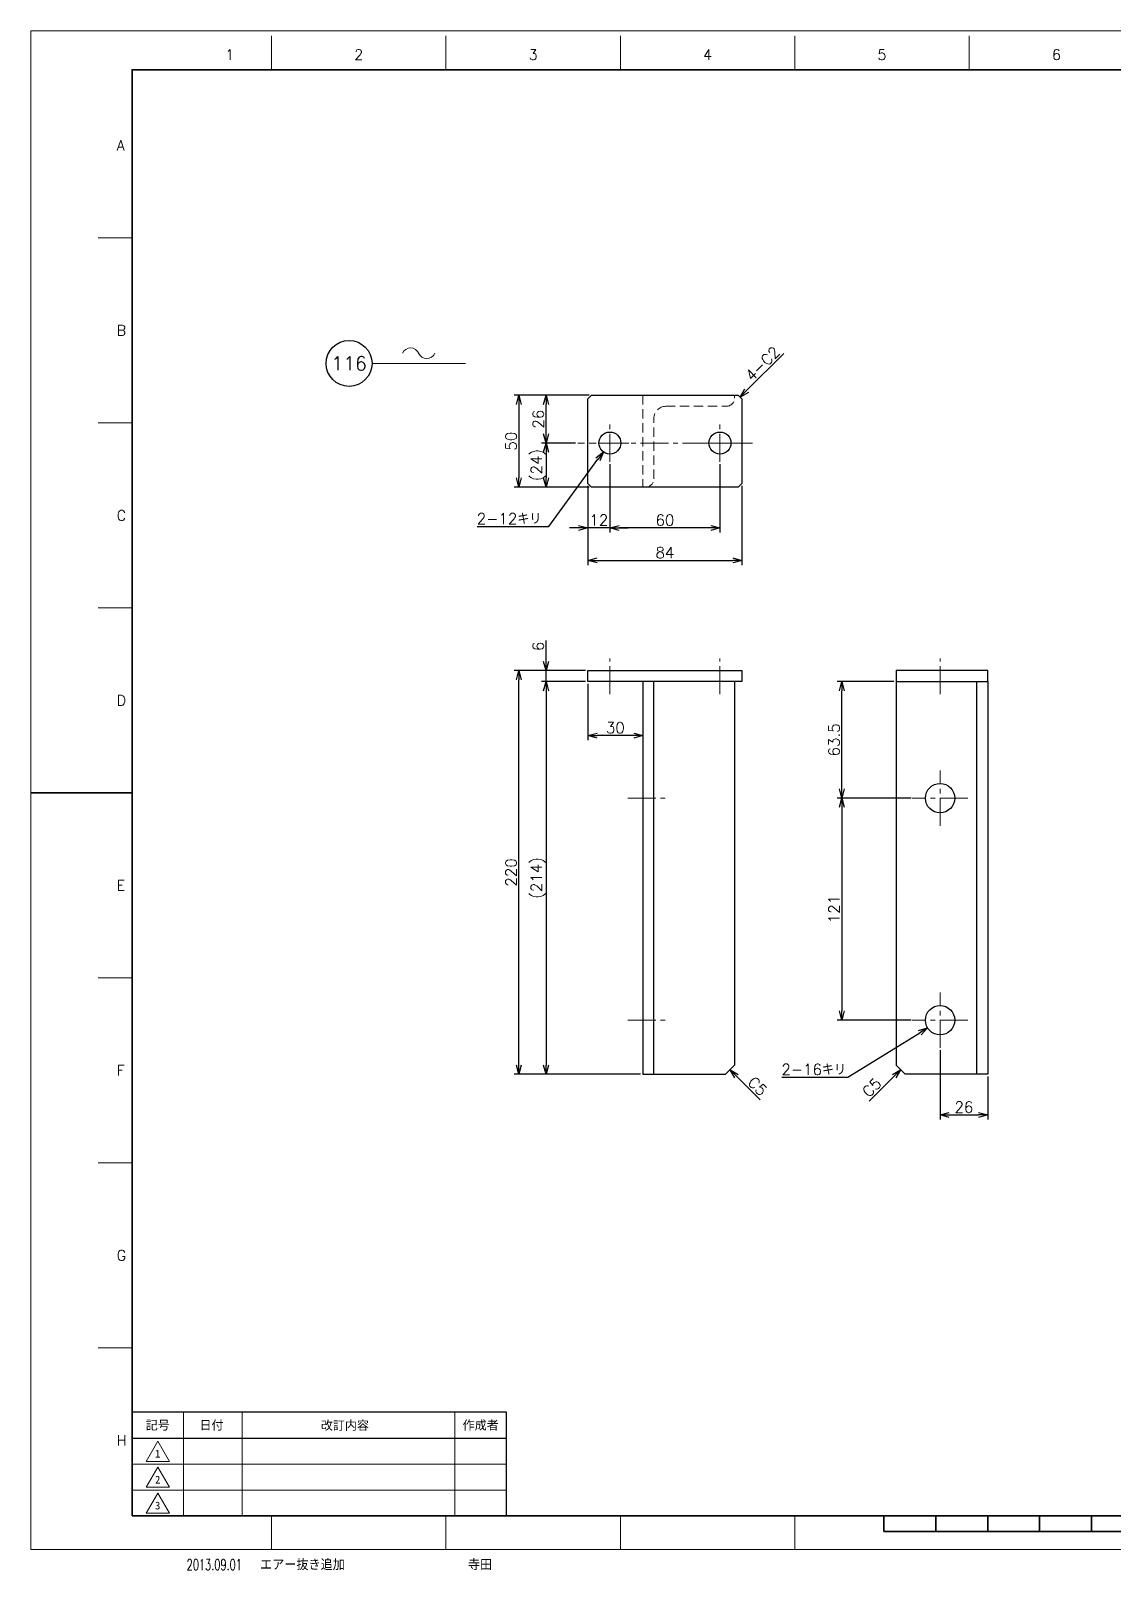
# Model space of a CAD drawing. Header units: millimetres. Extents: x 0 to 1176, y -11 to 828.
# Drawn here: x 0 to 590, y -11 to 828 of the extents above; entities that cross this region are included whole.
import ezdxf
from ezdxf import colors
from ezdxf.entities.mleader import LeaderData, LeaderLine
from ezdxf.enums import TextEntityAlignment as Align
from ezdxf.math import Vec2, Vec3

# ---------------------------------------------------------------- set-up
doc = ezdxf.new("R2010")
doc.units = ezdxf.units.MM
doc.header["$LTSCALE"] = 0.8
doc.header["$PDMODE"] = 99
doc.header["$PDSIZE"] = 1
doc.linetypes.add('CENTER2', pattern=[28.575, 19.05, -3.175, 3.175, -3.175])
doc.linetypes.add('HIDDEN', pattern=[9.525, 6.35, -3.175])
for name, color, linetype, lineweight in [('04_HIDDEN', 2, 'HIDDEN', 13), ('05_CENTER', 4, 'CENTER2', 13), ('08_DIM', 3, 'Continuous', 13), ('90_FRAME', 5, 'Continuous', 35)]:
    doc.layers.add(name, color=color, linetype=linetype, lineweight=lineweight)
doc.layers.add('91_BLANK', color=5, linetype='Continuous', lineweight=0, plot=False)
doc.styles.add('KSS_TXT', font='txt.shx', dxfattribs={"bigfont": 'extfont2.shx'})
doc.styles.add('MS_G', font='MS Gothic.ttf')
doc.styles.get("Standard").update_dxf_attribs({"font": 'txt.shx', "bigfont": 'extfont2.shx'})
doc.styles.add('表題用', font='MS PGothic.ttf')
doc.dimstyles.new('KSS_DIM', dxfattribs={"dimscale": 2, "dimtxt": 3, "dimasz": 2.5, "dimexe": 1.25, "dimexo": 0.625, "dimtad": 1, "dimdsep": 46, "dimtxsty": 'KSS_TXT', "dimblk": 'OPEN30', "dimcen": 0, "dimazin": 2, "dimtfac": 0.75, "dimtmove": 0, "dimatfit": 3, "dimldrblk": 'OPEN30', "dimfxl": 1.25, "dimtolj": 1, "dimarcsym": 0})
doc.dimstyles.new('KSS_DIM$3', dxfattribs={"dimscale": 2, "dimtxt": 3, "dimasz": 2.5, "dimexe": 1.25, "dimexo": 0.625, "dimtad": 1, "dimtih": 1, "dimtoh": 1, "dimdsep": 46, "dimtxsty": 'KSS_TXT', "dimblk": 'OPEN30', "dimcen": 0, "dimazin": 2, "dimtfac": 0.75, "dimtofl": 0, "dimtmove": 0, "dimatfit": 3, "dimldrblk": 'OPEN30', "dimfxl": 1.25, "dimtolj": 1, "dimarcsym": 0})

# ---------------------------------------------------------------- blocks, each defined once
blk = doc.blocks.new('A$C6E312E5A_1_1')
at = {"color": 0}
for p, q in [((0, 0), (0, -50)), ((0, 0), (50, 0)), ((50, -1.5), (50, 0)), ((12.5, -6), (45.5, -6)), ((6, -45.5), (6, -12.5)), ((1.5, -50), (0, -50))]:
    blk.add_line(p, q, dxfattribs=at)
for centre, radius, start, end in [((12.5, -12.5), 6.5, 90, 180), ((45.5, -1.5), 4.5, 270, 0), ((1.5, -45.5), 4.5, 270, 0)]:
    blk.add_arc(centre, radius, start, end, dxfattribs=at)
blk = doc.blocks.new('_Open30')
at = {"color": 0, "linetype": 'ByBlock', "lineweight": -2}
for p, q in [((-1, 0.27), (0, 0)), ((0, 0), (-1, -0.27)), ((0, 0), (-1, 0))]:
    blk.add_line(p, q, dxfattribs=at)
blk = doc.blocks.new('*D143')
at = {"layer": '08_DIM', "color": 0, "lineweight": -2, "transparency": 16777216}
for p, q in [((280.8, 484.04), (280.8, 495.54)), ((302.3, 479.04), (278.3, 479.04)), ((280.8, 473.04), (280.8, 479.04)), ((302.3, 473.04), (278.3, 473.04)), ((280.8, 468.04), (280.8, 463.04))]:
    blk.add_line(p, q, dxfattribs=at)
at = {"layer": 'Defpoints', "color": 0, "transparency": 16777216}
for p in [(280.8, 479.04), (303.55, 479.04), (303.55, 473.04)]:
    blk.add_point(p, dxfattribs=at)
at = {"layer": '08_DIM', "color": 0, "lineweight": -2, "transparency": 16777216, "xscale": 5, "yscale": 5, "zscale": 5}
for p, rotation in [((280.8, 479.04), 270), ((280.8, 473.04), 90)]:
    blk.add_blockref('_Open30', p, dxfattribs=dict(at, rotation=rotation))
at = {"layer": '08_DIM', "color": 0, "transparency": 16777216, "insert": (276.55, 492.29), "char_height": 6, "attachment_point": 5, "rotation": 90, "style": 'KSS_TXT'}
blk.add_mtext('\\A1;6', dxfattribs=at)
blk = doc.blocks.new('*D144')
at = {"layer": '08_DIM', "color": 0, "lineweight": -2, "transparency": 16777216}
for p, q in [((479.73, 409.54), (439.46, 409.54)), ((441.96, 404.54), (441.96, 293.54)), ((479.73, 288.54), (439.46, 288.54))]:
    blk.add_line(p, q, dxfattribs=at)
at = {"layer": 'Defpoints', "color": 0, "transparency": 16777216}
for p in [(480.98, 409.54), (441.96, 288.54), (480.98, 288.54)]:
    blk.add_point(p, dxfattribs=at)
at = {"layer": '08_DIM', "color": 0, "lineweight": -2, "transparency": 16777216, "xscale": 5, "yscale": 5, "zscale": 5}
for p, rotation in [((441.96, 409.54), 90), ((441.96, 288.54), 270)]:
    blk.add_blockref('_Open30', p, dxfattribs=dict(at, rotation=rotation))
at = {"layer": '08_DIM', "color": 0, "transparency": 16777216, "insert": (437.71, 349.04), "char_height": 6, "attachment_point": 5, "rotation": 90, "style": 'KSS_TXT'}
blk.add_mtext('\\A1;121', dxfattribs=at)
blk = doc.blocks.new('*D145')
at = {"layer": '08_DIM', "color": 0, "lineweight": -2, "transparency": 16777216}
for p, q in [((495.5, 272.13), (495.5, 234.38)), ((521.5, 257.79), (521.5, 234.38)), ((500.5, 236.88), (516.5, 236.88))]:
    blk.add_line(p, q, dxfattribs=at)
at = {"layer": 'Defpoints', "color": 0, "transparency": 16777216}
for p in [(495.5, 273.38), (521.5, 259.04), (521.5, 236.88)]:
    blk.add_point(p, dxfattribs=at)
at = {"layer": '08_DIM', "color": 0, "lineweight": -2, "transparency": 16777216, "xscale": 5, "yscale": 5, "zscale": 5, "rotation": 180}
blk.add_blockref('_Open30', (495.5, 236.88), dxfattribs=at)
at = {"layer": '08_DIM', "color": 0, "lineweight": -2, "transparency": 16777216, "xscale": 5, "yscale": 5, "zscale": 5}
blk.add_blockref('_Open30', (521.5, 236.88), dxfattribs=at)
at = {"layer": '08_DIM', "color": 0, "transparency": 16777216, "insert": (508.5, 241.13), "char_height": 6, "attachment_point": 5, "style": 'KSS_TXT'}
blk.add_mtext('\\A1;26', dxfattribs=at)
blk = doc.blocks.new('*D146')
at = {"layer": '08_DIM', "color": 0, "lineweight": -2, "transparency": 16777216}
for p, q in [((304.3, 629.08), (278.3, 629.08)), ((280.8, 608.08), (280.8, 624.08)), ((296.78, 603.08), (278.3, 603.08))]:
    blk.add_line(p, q, dxfattribs=at)
at = {"layer": 'Defpoints', "color": 0, "transparency": 16777216}
for p in [(280.8, 629.08), (305.55, 629.08), (298.03, 603.08)]:
    blk.add_point(p, dxfattribs=at)
at = {"layer": '08_DIM', "color": 0, "lineweight": -2, "transparency": 16777216, "xscale": 5, "yscale": 5, "zscale": 5}
for p, rotation in [((280.8, 629.08), 90), ((280.8, 603.08), 270)]:
    blk.add_blockref('_Open30', p, dxfattribs=dict(at, rotation=rotation))
at = {"layer": '08_DIM', "color": 0, "transparency": 16777216, "insert": (276.55, 616.08), "char_height": 6, "attachment_point": 5, "rotation": 90, "style": 'KSS_TXT'}
blk.add_mtext('\\A1;26', dxfattribs=at)
blk = doc.blocks.new('*D147')
at = {"layer": '08_DIM', "color": 0, "lineweight": -2, "transparency": 16777216}
for p, q in [((304.3, 629.08), (263.45, 629.08)), ((265.95, 624.08), (265.95, 584.08)), ((304.3, 579.08), (263.45, 579.08))]:
    blk.add_line(p, q, dxfattribs=at)
at = {"layer": 'Defpoints', "color": 0, "transparency": 16777216}
for p in [(305.55, 629.08), (265.95, 579.08), (305.55, 579.08)]:
    blk.add_point(p, dxfattribs=at)
at = {"layer": '08_DIM', "color": 0, "lineweight": -2, "transparency": 16777216, "xscale": 5, "yscale": 5, "zscale": 5}
for p, rotation in [((265.95, 629.08), 90), ((265.95, 579.08), 270)]:
    blk.add_blockref('_Open30', p, dxfattribs=dict(at, rotation=rotation))
at = {"layer": '08_DIM', "color": 0, "transparency": 16777216, "insert": (261.7, 604.08), "char_height": 6, "attachment_point": 5, "rotation": 90, "style": 'KSS_TXT'}
blk.add_mtext('\\A1;50', dxfattribs=at)
blk = doc.blocks.new('*D148')
at = {"layer": '08_DIM', "color": 0, "lineweight": -2, "transparency": 16777216}
for p, q in [((315.55, 591.54), (315.55, 554.3)), ((303.55, 579.83), (303.55, 554.3)), ((298.55, 556.8), (293.55, 556.8)), ((315.55, 556.8), (303.55, 556.8)), ((320.55, 556.8), (325.55, 556.8))]:
    blk.add_line(p, q, dxfattribs=at)
at = {"layer": 'Defpoints', "color": 0, "transparency": 16777216}
for p in [(315.55, 592.79), (303.55, 581.08), (303.55, 556.8)]:
    blk.add_point(p, dxfattribs=at)
at = {"layer": '08_DIM', "color": 0, "lineweight": -2, "transparency": 16777216, "xscale": 5, "yscale": 5, "zscale": 5}
blk.add_blockref('_Open30', (303.55, 556.8), dxfattribs=at)
at = {"layer": '08_DIM', "color": 0, "lineweight": -2, "transparency": 16777216, "xscale": 5, "yscale": 5, "zscale": 5, "rotation": 180}
blk.add_blockref('_Open30', (315.55, 556.8), dxfattribs=at)
at = {"layer": '08_DIM', "color": 0, "transparency": 16777216, "insert": (309.55, 561.05), "char_height": 6, "attachment_point": 5, "style": 'KSS_TXT'}
blk.add_mtext('\\A1;12', dxfattribs=at)
blk = doc.blocks.new('*D149')
at = {"layer": '08_DIM', "color": 0, "lineweight": -2, "transparency": 16777216}
for p, q in [((303.55, 579.83), (303.55, 536.59)), ((387.55, 579.83), (387.55, 536.59)), ((308.55, 539.09), (382.55, 539.09))]:
    blk.add_line(p, q, dxfattribs=at)
at = {"layer": 'Defpoints', "color": 0, "transparency": 16777216}
for p in [(303.55, 581.08), (387.55, 581.08), (387.55, 539.09)]:
    blk.add_point(p, dxfattribs=at)
at = {"layer": '08_DIM', "color": 0, "lineweight": -2, "transparency": 16777216, "xscale": 5, "yscale": 5, "zscale": 5, "rotation": 180}
blk.add_blockref('_Open30', (303.55, 539.09), dxfattribs=at)
at = {"layer": '08_DIM', "color": 0, "lineweight": -2, "transparency": 16777216, "xscale": 5, "yscale": 5, "zscale": 5}
blk.add_blockref('_Open30', (387.55, 539.09), dxfattribs=at)
at = {"layer": '08_DIM', "color": 0, "transparency": 16777216, "insert": (345.55, 543.34), "char_height": 6, "attachment_point": 5, "style": 'KSS_TXT'}
blk.add_mtext('\\A1;84', dxfattribs=at)
blk = doc.blocks.new('*D150')
at = {"layer": '08_DIM', "color": 0, "lineweight": -2, "transparency": 16777216}
for p, q in [((302.3, 479.04), (263.45, 479.04)), ((265.95, 264.04), (265.95, 474.04)), ((332.3, 259.04), (263.45, 259.04))]:
    blk.add_line(p, q, dxfattribs=at)
at = {"layer": 'Defpoints', "color": 0, "transparency": 16777216}
for p in [(265.95, 479.04), (303.55, 479.04), (333.55, 259.04)]:
    blk.add_point(p, dxfattribs=at)
at = {"layer": '08_DIM', "color": 0, "lineweight": -2, "transparency": 16777216, "xscale": 5, "yscale": 5, "zscale": 5}
for p, rotation in [((265.95, 479.04), 90), ((265.95, 259.04), 270)]:
    blk.add_blockref('_Open30', p, dxfattribs=dict(at, rotation=rotation))
at = {"layer": '08_DIM', "color": 0, "transparency": 16777216, "insert": (261.7, 369.04), "char_height": 6, "attachment_point": 5, "rotation": 90, "style": 'KSS_TXT'}
blk.add_mtext('\\A1;220', dxfattribs=at)
blk = doc.blocks.new('*D151')
at = {"layer": '08_DIM', "color": 0, "lineweight": -2, "transparency": 16777216}
for p, q in [((296.78, 603.08), (278.3, 603.08)), ((280.8, 598.08), (280.8, 584.08)), ((304.3, 579.08), (278.3, 579.08))]:
    blk.add_line(p, q, dxfattribs=at)
at = {"layer": 'Defpoints', "color": 0, "transparency": 16777216}
for p in [(298.03, 603.08), (280.8, 579.08), (305.55, 579.08)]:
    blk.add_point(p, dxfattribs=at)
at = {"layer": '08_DIM', "color": 0, "lineweight": -2, "transparency": 16777216, "xscale": 5, "yscale": 5, "zscale": 5}
for p, rotation in [((280.8, 603.08), 90), ((280.8, 579.08), 270)]:
    blk.add_blockref('_Open30', p, dxfattribs=dict(at, rotation=rotation))
at = {"layer": '08_DIM', "color": 0, "transparency": 16777216, "insert": (276.55, 591.08), "char_height": 6, "attachment_point": 5, "rotation": 90, "style": 'KSS_TXT'}
blk.add_mtext('\\A1;(24)', dxfattribs=at)
blk = doc.blocks.new('*D152')
at = {"layer": '08_DIM', "color": 0, "lineweight": -2, "transparency": 16777216}
for p, q in [((302.3, 473.04), (278.3, 473.04)), ((280.8, 468.04), (280.8, 264.04)), ((332.3, 259.04), (278.3, 259.04))]:
    blk.add_line(p, q, dxfattribs=at)
at = {"layer": 'Defpoints', "color": 0, "transparency": 16777216}
for p in [(303.55, 473.04), (280.8, 259.04), (333.55, 259.04)]:
    blk.add_point(p, dxfattribs=at)
at = {"layer": '08_DIM', "color": 0, "lineweight": -2, "transparency": 16777216, "xscale": 5, "yscale": 5, "zscale": 5}
for p, rotation in [((280.8, 473.04), 90), ((280.8, 259.04), 270)]:
    blk.add_blockref('_Open30', p, dxfattribs=dict(at, rotation=rotation))
at = {"layer": '08_DIM', "color": 0, "transparency": 16777216, "insert": (276.55, 366.04), "char_height": 6, "attachment_point": 5, "rotation": 90, "style": 'KSS_TXT'}
blk.add_mtext('\\A1;(214)', dxfattribs=at)
blk = doc.blocks.new('*D153')
at = {"layer": '08_DIM', "color": 0, "lineweight": -2, "transparency": 16777216}
for p, q in [((315.55, 591.54), (315.55, 554.3)), ((375.55, 591.54), (375.55, 554.3)), ((370.55, 556.8), (320.55, 556.8))]:
    blk.add_line(p, q, dxfattribs=at)
at = {"layer": 'Defpoints', "color": 0, "transparency": 16777216}
for p in [(315.55, 592.79), (375.55, 592.79), (315.55, 556.8)]:
    blk.add_point(p, dxfattribs=at)
at = {"layer": '08_DIM', "color": 0, "lineweight": -2, "transparency": 16777216, "xscale": 5, "yscale": 5, "zscale": 5, "rotation": 180}
blk.add_blockref('_Open30', (315.55, 556.8), dxfattribs=at)
at = {"layer": '08_DIM', "color": 0, "lineweight": -2, "transparency": 16777216, "xscale": 5, "yscale": 5, "zscale": 5}
blk.add_blockref('_Open30', (375.55, 556.8), dxfattribs=at)
at = {"layer": '08_DIM', "color": 0, "transparency": 16777216, "insert": (345.55, 561.05), "char_height": 6, "attachment_point": 5, "style": 'KSS_TXT'}
blk.add_mtext('\\A1;60', dxfattribs=at)
blk = doc.blocks.new('*D154')
at = {"layer": '08_DIM', "color": 0, "lineweight": -2, "transparency": 16777216}
for p, q in [((303.55, 471.79), (303.55, 441.15)), ((333.55, 468.79), (333.55, 441.15)), ((328.55, 443.65), (308.55, 443.65))]:
    blk.add_line(p, q, dxfattribs=at)
at = {"layer": 'Defpoints', "color": 0, "transparency": 16777216}
for p in [(303.55, 473.04), (333.55, 470.04), (303.55, 443.65)]:
    blk.add_point(p, dxfattribs=at)
at = {"layer": '08_DIM', "color": 0, "lineweight": -2, "transparency": 16777216, "xscale": 5, "yscale": 5, "zscale": 5, "rotation": 180}
blk.add_blockref('_Open30', (303.55, 443.65), dxfattribs=at)
at = {"layer": '08_DIM', "color": 0, "lineweight": -2, "transparency": 16777216, "xscale": 5, "yscale": 5, "zscale": 5}
blk.add_blockref('_Open30', (333.55, 443.65), dxfattribs=at)
at = {"layer": '08_DIM', "color": 0, "transparency": 16777216, "insert": (318.55, 447.9), "char_height": 6, "attachment_point": 5, "style": 'KSS_TXT'}
blk.add_mtext('\\A1;30', dxfattribs=at)
blk = doc.blocks.new('*D155')
at = {"layer": '08_DIM', "color": 0, "lineweight": -2, "transparency": 16777216}
for p, q in [((470.25, 473.04), (439.46, 473.04)), ((441.96, 414.54), (441.96, 468.04)), ((479.73, 409.54), (439.46, 409.54))]:
    blk.add_line(p, q, dxfattribs=at)
at = {"layer": 'Defpoints', "color": 0, "transparency": 16777216}
for p in [(441.96, 473.04), (471.5, 473.04), (480.98, 409.54)]:
    blk.add_point(p, dxfattribs=at)
at = {"layer": '08_DIM', "color": 0, "lineweight": -2, "transparency": 16777216, "xscale": 5, "yscale": 5, "zscale": 5}
for p, rotation in [((441.96, 473.04), 90), ((441.96, 409.54), 270)]:
    blk.add_blockref('_Open30', p, dxfattribs=dict(at, rotation=rotation))
at = {"layer": '08_DIM', "color": 0, "transparency": 16777216, "insert": (437.71, 441.29), "char_height": 6, "attachment_point": 5, "rotation": 90, "style": 'KSS_TXT'}
blk.add_mtext('\\A1;63.5', dxfattribs=at)
blk = doc.blocks.new('*D156')
at = {"layer": '08_DIM', "color": 0, "lineweight": -2, "transparency": 16777216}
for p, q in [((282.32, 557.58), (309.06, 594.2)), ((243.27, 557.58), (282.32, 557.58))]:
    blk.add_line(p, q, dxfattribs=at)
at = {"layer": 'Defpoints', "color": 0, "transparency": 16777216}
for p in [(319.09, 607.93), (312.01, 598.23)]:
    blk.add_point(p, dxfattribs=at)
at = {"layer": '08_DIM', "color": 0, "lineweight": -2, "transparency": 16777216, "xscale": 5, "yscale": 5, "zscale": 5, "rotation": 53.86221983988273}
blk.add_blockref('_Open30', (312.01, 598.23), dxfattribs=at)
at = {"layer": '08_DIM', "color": 0, "transparency": 16777216, "insert": (260.67, 561.83), "char_height": 6, "attachment_point": 5, "style": 'KSS_TXT'}
blk.add_mtext('\\A1;2-12キリ', dxfattribs=at)
blk = doc.blocks.new('*D157')
at = {"layer": '08_DIM', "color": 0, "lineweight": -2, "transparency": 16777216}
for p, q in [((445.32, 257.42), (484.45, 281.69)), ((409.27, 257.42), (445.32, 257.42))]:
    blk.add_line(p, q, dxfattribs=at)
at = {"layer": 'Defpoints', "color": 0, "transparency": 16777216}
for p in [(502.3, 292.75), (488.7, 284.32)]:
    blk.add_point(p, dxfattribs=at)
at = {"layer": '08_DIM', "color": 0, "lineweight": -2, "transparency": 16777216, "xscale": 5, "yscale": 5, "zscale": 5, "rotation": 31.79804584720339}
blk.add_blockref('_Open30', (488.7, 284.32), dxfattribs=at)
at = {"layer": '08_DIM', "color": 0, "transparency": 16777216, "insert": (426.67, 261.67), "char_height": 6, "attachment_point": 5, "style": 'KSS_TXT'}
blk.add_mtext('\\A1;2-16キリ', dxfattribs=at)
blk = doc.blocks.new('*D158')
at = {"layer": '08_DIM', "color": 0, "lineweight": -2, "transparency": 16777216}
blk.add_line((390.09, 631.62), (410.43, 651.96), dxfattribs=at)
at = {"layer": 'Defpoints', "color": 0, "transparency": 16777216}
for p in [(416.99, 658.52), (416.99, 658.52), (386.55, 628.08)]:
    blk.add_point(p, dxfattribs=at)
at = {"layer": '08_DIM', "color": 0, "lineweight": -2, "transparency": 16777216, "xscale": 5, "yscale": 5, "zscale": 5, "rotation": 225}
blk.add_blockref('_Open30', (386.55, 628.08), dxfattribs=at)
at = {"layer": '08_DIM', "color": 0, "transparency": 16777216, "insert": (398.77, 646.31), "char_height": 6, "attachment_point": 5, "rotation": 45, "style": 'KSS_TXT'}
blk.add_mtext('\\A1;4-C2', dxfattribs=at)
blk = doc.blocks.new('*D159')
at = {"layer": '08_DIM', "color": 0, "lineweight": -2, "transparency": 16777216}
blk.add_line((384.59, 258), (397.46, 245.13), dxfattribs=at)
at = {"layer": 'Defpoints', "color": 0, "transparency": 16777216}
for p in [(381.05, 261.54), (405.02, 237.57), (405.02, 237.57)]:
    blk.add_point(p, dxfattribs=at)
at = {"layer": '08_DIM', "color": 0, "lineweight": -2, "transparency": 16777216, "xscale": 5, "yscale": 5, "zscale": 5, "rotation": 135}
blk.add_blockref('_Open30', (381.05, 261.54), dxfattribs=at)
at = {"layer": '08_DIM', "color": 0, "transparency": 16777216, "insert": (396.04, 252.56), "char_height": 6, "attachment_point": 5, "rotation": 315, "style": 'KSS_TXT'}
blk.add_mtext('\\A1;C5', dxfattribs=at)
blk = doc.blocks.new('*D160')
at = {"layer": '08_DIM', "color": 0, "lineweight": -2, "transparency": 16777216}
blk.add_line((470.47, 258), (456.87, 244.41), dxfattribs=at)
at = {"layer": 'Defpoints', "color": 0, "transparency": 16777216}
for p in [(474, 261.54), (448.58, 236.12), (448.58, 236.12)]:
    blk.add_point(p, dxfattribs=at)
at = {"layer": '08_DIM', "color": 0, "lineweight": -2, "transparency": 16777216, "xscale": 5, "yscale": 5, "zscale": 5, "rotation": 44.99999999999995}
blk.add_blockref('_Open30', (474, 261.54), dxfattribs=at)
at = {"layer": '08_DIM', "color": 0, "transparency": 16777216, "insert": (458.28, 251.83), "char_height": 6, "attachment_point": 5, "rotation": 45, "style": 'KSS_TXT'}
blk.add_mtext('\\A1;C5', dxfattribs=at)
blk = doc.blocks.new('AM_BALLOON1')
at = {"transparency": 16777216}
blk.add_circle((0, 0), 5, dxfattribs=at)
blk.add_attdef('B_NUMBER', text='', height=3, dxfattribs=at).set_placement((0, 0), align=Align.MIDDLE_CENTER)
blk = doc.blocks.new('_OPEN')
at = {"color": 0, "linetype": 'ByBlock'}
for p, q in [((-1, 0.17), (0, 0)), ((0, 0), (-1, -0.17)), ((0, 0), (-1, 0))]:
    blk.add_line(p, q, dxfattribs=at)
blk = doc.blocks.new('p1ba05')
for centre, start, end in [((-2.95, 0.29), 24.2276, 155.5758), ((0, 1.62), 204.2276, 335.5758)]:
    blk.add_arc(centre, 1.62, start, end)

msp = doc.modelspace()

# ---------------------------------------------------------------- linework, layer by layer
at = {"color": 0}
for p, q in [((333.551, 473.038), (333.551, 259.038)), ((339.551, 259.038), (339.551, 473.038)), ((383.551, 473.038), (383.551, 264.038)), ((471.501, 473.038), (471.501, 264.038)), ((515.501, 259.038), (515.501, 473.038)), ((521.501, 473.038), (521.501, 259.038)), ((383.551, 264.038), (378.551, 259.038)), ((476.501, 259.038), (471.501, 264.038)), ((333.551, 259.038), (378.551, 259.038)), ((521.501, 259.038), (476.501, 259.038))]:
    msp.add_line(p, q, dxfattribs=at)
for points in [[(305.551, 629.08), (385.551, 629.08), (387.551, 627.08), (387.551, 581.08), (385.551, 579.08), (305.551, 579.08), (303.551, 581.08), (303.551, 627.08)], [(303.551, 479.038), (387.551, 479.038), (387.551, 473.038), (303.551, 473.038)], [(521.501, 479.038), (471.501, 479.038), (471.501, 473.038), (521.501, 473.038)]]:
    msp.add_lwpolyline(points, close=True, dxfattribs=at)
for centre, radius in [((315.551, 603.08), 6), ((375.551, 603.08), 6), ((495.501, 409.538), 8), ((495.501, 288.538), 8)]:
    msp.add_circle(centre, radius, dxfattribs=at)
at = {"layer": '05_CENTER'}
for p, q in [((315.551, 592.791), (315.551, 613.369)), ((375.551, 592.791), (375.551, 613.369)), ((393.202, 603.08), (298.032, 603.08)), ((325.84, 603.08), (305.262, 603.08)), ((385.84, 603.08), (365.262, 603.08)), ((315.551, 466.246), (315.551, 485.627)), ((375.551, 466.246), (375.551, 485.627)), ((495.501, 466.246), (495.501, 485.627)), ((495.501, 394.382), (495.501, 424.695)), ((325.337, 409.538), (347.611, 409.538)), ((510.657, 409.538), (480.344, 409.538)), ((495.501, 273.382), (495.501, 303.695)), ((325.337, 288.538), (347.611, 288.538)), ((510.657, 288.538), (480.344, 288.538))]:
    msp.add_line(p, q, dxfattribs=at)
at = {"layer": '08_DIM'}
msp.add_line((185.975, 646.441), (236.96, 646.441), dxfattribs=at)
at = {"layer": '90_FRAME', "color": 4, "lineweight": 13}
for p, q in [((131.173, 806.5), (131.173, 824.906)), ((226.218, 806.5), (226.218, 824.906)), ((321.264, 806.5), (321.264, 824.906)), ((416.309, 806.5), (416.309, 824.906)), ((511.355, 806.5), (511.355, 824.906)), ((55.161, 714.86), (36.755, 714.86)), ((55.161, 614.044), (36.755, 614.044)), ((55.161, 513.228), (36.755, 513.228)), ((55.161, 311.596), (36.755, 311.596)), ((55.161, 210.78), (36.755, 210.78)), ((55.161, 109.964), (36.755, 109.964)), ((131.173, 0), (131.173, 18.324)), ((226.218, 0), (226.218, 18.324)), ((321.264, 0), (321.264, 18.324)), ((416.309, 0), (416.309, 18.324))]:
    msp.add_line(p, q, dxfattribs=at)
at = {"layer": '90_FRAME'}
for p, q in [((0, 412.412), (55.161, 412.412)), ((464.816, 9.829), (464.816, 18.324)), ((493.133, 9.829), (493.133, 18.324)), ((521.45, 9.829), (521.45, 18.324)), ((549.767, 9.829), (549.767, 18.324)), ((578.083, 9.829), (578.083, 18.324)), ((464.816, 9.829), (747.984, 9.829))]:
    msp.add_line(p, q, dxfattribs=at)
at = {"layer": '90_FRAME', "color": 0, "lineweight": 13}
for p, q in [((83.161, 18.324), (83.161, 74.895)), ((115.161, 18.324), (115.161, 74.895)), ((231.161, 18.324), (231.161, 74.895)), ((55.161, 46.609), (259.161, 46.609)), ((55.161, 32.467), (259.161, 32.467))]:
    msp.add_line(p, q, dxfattribs=at)
at = {"layer": '90_FRAME', "color": 0, "lineweight": 25}
msp.add_line((55.161, 60.752), (259.161, 60.752), dxfattribs=at)
at = {"layer": '90_FRAME'}
msp.add_lwpolyline([(55.161, 18.324), (1157.639, 18.324), (1157.639, 806.5), (55.161, 806.5)], close=True, dxfattribs=at)
at = {"layer": '90_FRAME', "color": 0, "lineweight": 25}
msp.add_lwpolyline([(55.161, 18.324), (259.161, 18.324), (259.161, 74.895), (55.161, 74.895)], close=True, dxfattribs=at)
at = {"layer": '90_FRAME', "color": 0, "lineweight": 13}
for points in [[(62.797, 48.111), (69.161, 59.135), (75.525, 48.111), (62.797, 48.111)], [(62.797, 33.969), (69.161, 44.992), (75.525, 33.969), (62.797, 33.969)], [(62.797, 19.826), (69.161, 30.849), (75.525, 19.826), (62.797, 19.826)]]:
    msp.add_lwpolyline(points, dxfattribs=at)
at = {"layer": '91_BLANK'}
msp.add_lwpolyline([(0, 0), (1176.045, 0), (1176.045, 827.746), (0, 827.746)], close=True, dxfattribs=at)

# ---------------------------------------------------------------- block references
at = {"layer": '04_HIDDEN'}
msp.add_blockref('A$C6E312E5A_1_1', (333.551, 629.08), dxfattribs=at)
at = {"layer": '08_DIM', "xscale": 3, "yscale": 3, "zscale": 3}
msp.add_blockref('p1ba05', (215.787, 649.176), dxfattribs=at)

# ---------------------------------------------------------------- texts
at = {"layer": '90_FRAME', "color": 0, "lineweight": 13, "style": 'KSS_TXT'}
for s, p in [('1', (108.455, 810.166)), ('2', (178.696, 810.166)), ('3', (273.741, 810.166)), ('4', (368.787, 810.166)), ('5', (463.832, 810.166)), ('6', (558.878, 810.166))]:
    msp.add_text(s, height=5.68, dxfattribs=at).set_placement(p, align=Align.BOTTOM_CENTER)
for s, p in [('A', (46.799, 765.268)), ('B', (46.799, 664.452)), ('C', (46.799, 563.636)), ('D', (46.799, 462.82)), ('E', (46.799, 362.004)), ('F', (46.799, 261.188)), ('G', (46.799, 160.372)), ('H', (46.799, 59.556))]:
    msp.add_text(s, height=5.68, dxfattribs=at).set_placement(p, align=Align.MIDDLE_LEFT)
at = {"layer": '90_FRAME', "color": 0, "style": '表題用'}
for s, p in [('記号', (69.161, 67.824)), ('日付', (98.474, 67.824)), ('作成者', (245.161, 67.824))]:
    msp.add_text(s, height=4.8, dxfattribs=at).set_placement(p, align=Align.MIDDLE_CENTER)
msp.add_text('改訂内容', height=4.8, dxfattribs=at).set_placement((171.161, 67.824), align=Align.MIDDLE)
at = {"layer": '90_FRAME', "color": 0, "lineweight": 13, "style": 'MS_G'}
for s, p in [('1', (69.161, 52.267)), ('2', (69.161, 38.124)), ('3', (69.161, 23.981))]:
    msp.add_text(s, height=4.243, dxfattribs=at).set_placement(p, align=Align.MIDDLE)
at = {"layer": '90_FRAME', "color": 3, "lineweight": 13, "width": 0.65}
msp.add_text('2013.09.01', height=6, dxfattribs=at).set_placement((84.953, -11.205))
at = {"layer": '90_FRAME', "color": 3, "lineweight": 13}
for s, p in [('エアー抜き追加', (124.937, -11.205)), ('寺田', (238.21, -11.205))]:
    msp.add_text(s, height=6, dxfattribs=at).set_placement(p)

# ---------------------------------------------------------------- dimensions: what is measured, and where the dimension line sits
at = {"layer": '08_DIM'}
for p1, p2, text, picture, middle in [((386.551, 628.08), (416.992, 658.521), '4-C2', '*D158', (398.766, 646.305)), ((381.051, 261.538), (405.022, 237.567), 'C5', '*D159', (396.042, 252.558)), ((474.001, 261.538), (448.578, 236.116), 'C5', '*D160', (458.284, 251.833))]:
    dim = msp.add_aligned_dim(p1=p1, p2=p2, distance=0, text=text, dimstyle='KSS_DIM', override={"dimse1": 1, "dimse2": 1, "dimsd2": 1, "dimarcsym": 1}, dxfattribs=at)
    dim.commit()
    dim.dimension.update_dxf_attribs({"geometry": picture, "text_midpoint": middle})
for base, p1, p2, angle, picture, middle in [((265.952, 579.08), (305.551, 629.08), (305.551, 579.08), 90, '*D147', (261.702, 604.08)), ((280.797, 479.038), (303.551, 473.038), (303.551, 479.038), 90, '*D143', (276.547, 492.288)), ((265.952, 479.038), (333.551, 259.038), (303.551, 479.038), 90, '*D150', (261.702, 369.038)), ((441.964, 473.038), (480.976, 409.538), (471.501, 473.038), 90, '*D155', (437.714, 441.288)), ((441.964, 288.538), (480.976, 409.538), (480.976, 288.538), 90, '*D144', (437.714, 349.038)), ((521.501, 236.883), (495.501, 273.382), (521.501, 259.038), 180, '*D145', (508.501, 241.133))]:
    dim = msp.add_linear_dim(base=base, p1=p1, p2=p2, angle=angle, dimstyle='KSS_DIM', dxfattribs=at)
    dim.commit()
    dim.dimension.update_dxf_attribs({"geometry": picture, "text_midpoint": middle})
dim = msp.add_linear_dim(base=(280.797, 629.08), p1=(298.032, 603.08), p2=(305.551, 629.08), angle=90, dimstyle='KSS_DIM', override={"dimscale": 2}, dxfattribs=at)
dim.commit()
dim.dimension.update_dxf_attribs({"geometry": '*D146', "text_midpoint": (276.547, 616.08)})
for p1, p2, picture, middle in [((319.089, 607.925), (312.013, 598.234), '*D156', (260.673, 557.576)), ((502.3, 292.754), (488.701, 284.323), '*D157', (426.666, 257.425))]:
    dim = msp.add_diameter_dim_2p(p1=p1, p2=p2, text='2-<>キリ', dimstyle='KSS_DIM$3', override={"dimpost": '<>', "dimtix": 1, "dimarcsym": 1}, dxfattribs=at)
    dim.commit()
    dim.dimension.update_dxf_attribs({"geometry": picture, "text_midpoint": middle, "dimtype": 163})
dim = msp.add_linear_dim(base=(280.797, 579.08), p1=(298.032, 603.08), p2=(305.551, 579.08), angle=90, text='(<>)', dimstyle='KSS_DIM', override={"dimscale": 2}, dxfattribs=at)
dim.commit()
dim.dimension.update_dxf_attribs({"geometry": '*D151', "text_midpoint": (276.547, 591.08)})
for base, p1, p2, picture, middle in [((303.551, 556.803), (315.551, 592.791), (303.551, 581.08), '*D148', (309.551, 561.053)), ((315.551, 556.803), (375.551, 592.791), (315.551, 592.791), '*D153', (345.551, 561.053)), ((387.551, 539.092), (303.551, 581.08), (387.551, 581.08), '*D149', (345.551, 543.342))]:
    dim = msp.add_linear_dim(base=base, p1=p1, p2=p2, dimstyle='KSS_DIM', dxfattribs=at)
    dim.commit()
    dim.dimension.update_dxf_attribs({"geometry": picture, "text_midpoint": middle})
dim = msp.add_linear_dim(base=(280.797, 259.038), p1=(303.551, 473.038), p2=(333.551, 259.038), angle=90, text='(<>)', dimstyle='KSS_DIM', dxfattribs=at)
dim.commit()
dim.dimension.update_dxf_attribs({"geometry": '*D152', "text_midpoint": (276.547, 366.038)})
dim = msp.add_linear_dim(base=(303.551, 443.654), p1=(333.551, 470.038), p2=(303.551, 473.038), dimstyle='KSS_DIM', override={"dimscale": 2, "dimarcsym": 1}, dxfattribs=at)
dim.commit()
dim.dimension.update_dxf_attribs({"geometry": '*D154', "text_midpoint": (318.551, 447.904)})

# ---------------------------------------------------------------- leaders
ml = msp.add_multileader_block('Standard', dxfattribs=at)
ml.set_content('AM_BALLOON1', color=256, scale=2.5)
ml.set_attribute('B_NUMBER', '116', width=0)
ml.set_leader_properties(color=256, linetype='ByLayer', lineweight=-1)
ml.set_arrow_properties(name='OPEN')
ml.build(insert=Vec2(0, 0))
ml.multileader.update_dxf_attribs({"leader_type": 0, "has_dogleg": 0, "text_right_attachment_type": 6, "dogleg_length": 0, "arrow_head_size": 5, "scale": 2.5, "block_connection_type": 1})
ctx = ml.context
ctx.base_point, ctx.scale, ctx.char_height, ctx.arrow_head_size, ctx.landing_gap_size, ctx.plane_origin = Vec3(173.461, 646.451), 2.5, 10, 5, 5, Vec3(173.461, 646.451)
ctx.right_attachment, ctx.attachment_type = 6, 1
notes = []
notes.append((ctx, [(0, (0, 0, 0), (0, 0), (1, 0), 1, [])]))
ctx.block.insert = Vec3(173.461, 646.451)
ml = msp.add_multileader_block('Standard', dxfattribs=at)
ml.set_content('AM_BALLOON1', color=256, scale=2.5)
ml.set_attribute('B_NUMBER', '117', width=0)
ml.set_leader_properties(color=256, linetype='ByLayer', lineweight=-1)
ml.set_arrow_properties(name='OPEN')
ml.build(insert=Vec2(0, 0))
ml.multileader.update_dxf_attribs({"leader_type": 0, "has_dogleg": 0, "text_right_attachment_type": 6, "dogleg_length": 0, "arrow_head_size": 5, "scale": 2.5, "block_connection_type": 1})
ctx = ml.context
ctx.base_point, ctx.scale, ctx.char_height, ctx.arrow_head_size, ctx.landing_gap_size, ctx.plane_origin = Vec3(695.315, 646.451), 2.5, 10, 5, 5, Vec3(695.315, 646.451)
ctx.right_attachment, ctx.attachment_type = 6, 1
notes.append((ctx, [(0, (0, 0, 0), (0, 0), (1, 0), 1, [])]))
ctx.block.insert = Vec3(695.315, 646.451)
for ctx, leaders in notes:
    for number, flags, end, landing, length, lines in leaders:
        leader = LeaderData()
        leader.index, (leader.has_last_leader_line, leader.has_dogleg_vector, leader.attachment_direction) = number, flags
        leader.last_leader_point, leader.dogleg_vector, leader.dogleg_length = Vec3(end), Vec3(landing), length
        for number, points, colour, breaks in lines:
            line = LeaderLine()
            line.index, line.vertices, line.color, line.breaks = number, Vec3.list(points), colors.encode_raw_color(colour), breaks
            leader.lines.append(line)
        ctx.leaders.append(leader)

doc.saveas('drawing.dxf')
